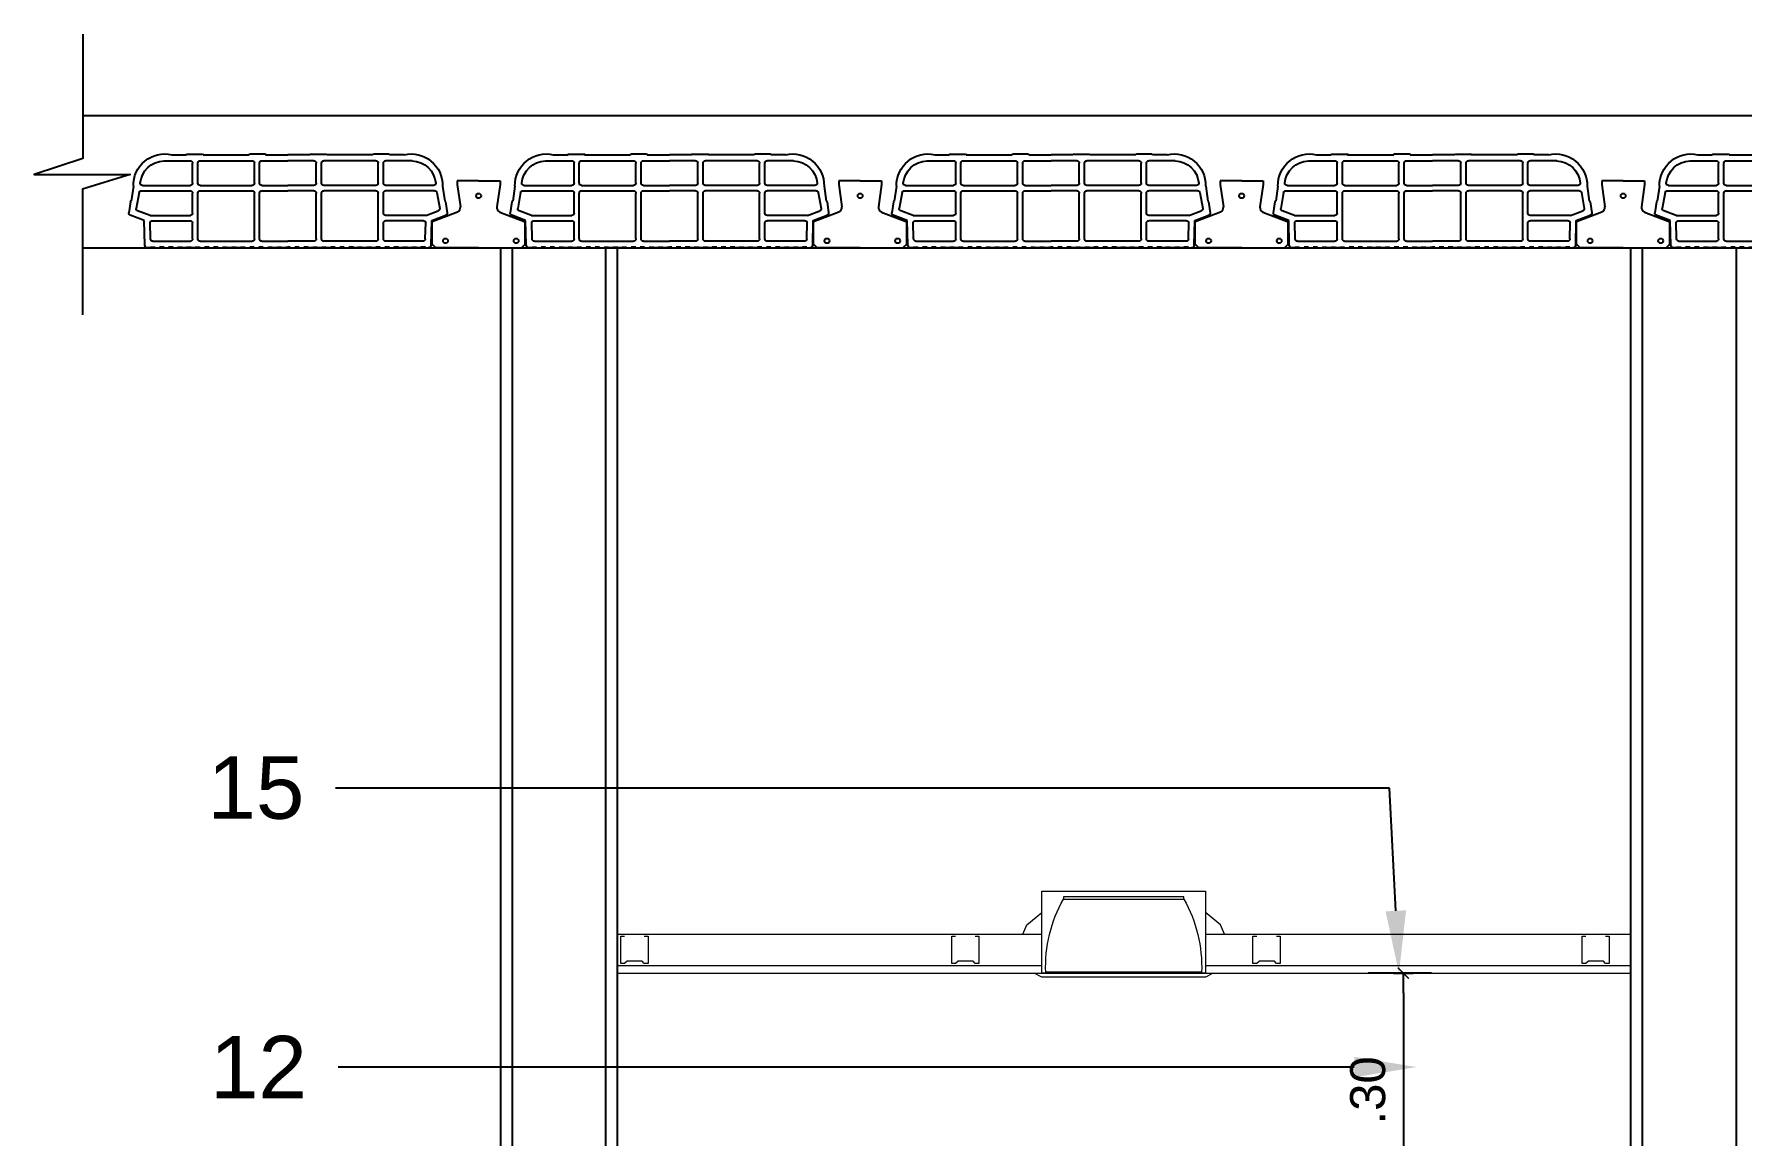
# Model space of a CAD drawing. Header units: metres. Extents: x 198 to 412, y -54 to 17.
# Drawn here: x 263.607 to 265.798, y 7.856 to 9.269 of the extents above; entities that cross this region are included whole.
import ezdxf
from ezdxf import colors
from ezdxf.entities.mleader import LeaderData, LeaderLine
from ezdxf.math import Vec2, Vec3

# ---------------------------------------------------------------- set-up
doc = ezdxf.new("R2010")
doc.units = ezdxf.units.M
doc.header["$LTSCALE"] = 10
for name, color, linetype in [('02', 2, 'Continuous'), ('02-LH ladrillo hueco 02', 1, 'Continuous'), ('1_MUROS', 6, 'Continuous'), ('A-MUROS', 6, 'Continuous'), ('A-TEXTOS', 2, 'Continuous'), ('Corte t', 2, 'Continuous'), ('Losa rap sapito', 251, 'Continuous'), ('piso', 1, 'Continuous'), ('TCOTA', 1, 'Continuous')]:
    doc.layers.add(name, color=color, linetype=linetype)
doc.layers.add('A-Cielorraso', color=1, linetype='Continuous', lineweight=5)
doc.styles.add('ARIAL', font='arial.ttf')
doc.dimstyles.new('ST-COTA-25', dxfattribs={"dimscale": 0.25, "dimtxt": 0.18, "dimasz": 0.1, "dimexe": 0.18, "dimexo": 0.0625, "dimgap": 0.09, "dimtad": 1, "dimzin": 4, "dimdsep": 46, "dimtxsty": 'ARIAL', "dimblk1": 'COTA_N', "dimblk2": 'COTA_N', "dimsah": 1, "dimcen": 0.09, "dimclrd": 8, "dimclre": 8, "dimclrt": 1, "dimadec": 0, "dimazin": 0, "dimtfac": 1, "dimtix": 1, "dimtmove": 0, "dimatfit": 3, "dimldrblk": 'COTA_N', "dimfxl": 0.18, "dimtolj": 1, "dimtzin": 0, "dimarcsym": 0})

# ---------------------------------------------------------------- blocks, each defined once
blk = doc.blocks.new('top II')
for p, q in [((-0.1294, -0.055), (-0.1243, -0.0428)), ((-0.1243, -0.0428), (-0.105, -0.0272)), ((0.1243, -0.0428), (0.105, -0.0272)), ((0.1294, -0.055), (0.1243, -0.0428))]:
    blk.add_line(p, q)
for points in [[(-0.105, 0), (0.105, 0), (0.105, -0.105), (-0.105, -0.105)], [(-0.0771, -0.01), (0.0773, -0.01), (0.0773, -0.0069), (-0.0771, -0.0069)], [(-0.115, -0.105), (0.115, -0.105), (0.105, -0.11), (-0.105, -0.11), (-0.115, -0.105)]]:
    blk.add_lwpolyline(points, close=True)
blk.add_lwpolyline([(0.1, -0.1038), (-0.1, -0.1038, -0.138928), (-0.0771, -0.01), (0.0771, -0.01, -0.138928), (0.1, -0.1038, 52.020742)], format="xyb")
blk = doc.blocks.new('VIGUETA NUEVA')
at = {"layer": '02'}
for p, q in [((852.3054, 1549.6661), (852.2767, 1549.6661)), ((852.2767, 1549.6661), (852.2767, 1549.6611)), ((852.2767, 1549.6611), (852.2809, 1549.6312)), ((852.3054, 1549.6661), (852.3342, 1549.6661)), ((852.3342, 1549.6611), (852.3299, 1549.6312)), ((852.3342, 1549.6661), (852.3342, 1549.6611)), ((852.2769, 1549.6243), (852.2429, 1549.6111)), ((852.2429, 1549.5811), (852.2429, 1549.6111)), ((852.3339, 1549.6243), (852.3679, 1549.6111)), ((852.3679, 1549.5811), (852.3679, 1549.6111)), ((852.2429, 1549.5811), (852.2479, 1549.5761)), ((852.3054, 1549.5761), (852.2479, 1549.5761)), ((852.3054, 1549.5761), (852.3629, 1549.5761)), ((852.3679, 1549.5811), (852.3629, 1549.5761))]:
    blk.add_line(p, q, dxfattribs=at)
for centre, start, end in [((852.2739, 1549.6307), 294.8533, 4.4381), ((852.3369, 1549.6307), 175.5619, 245.1467)]:
    blk.add_arc(centre, 0.00704, start, end, dxfattribs=at)
blk = doc.blocks.new('VIGUETA NUEVA1')
at = {"layer": 'piso'}
for centre in [(0, -0.02), (-0.0444, -0.0805), (0.0504, -0.0805)]:
    blk.add_circle(centre, 0.00324, dxfattribs=at)
at = {"layer": '1_MUROS'}
blk.add_blockref('VIGUETA NUEVA', (-852.3054, -1549.6661), dxfattribs=at)
blk = doc.blocks.new('Losa rap zapito')
at = {"layer": 'Losa rap sapito'}
for p, q in [((283.7711, -291.7719), (283.8051, -291.7719)), ((283.7813, -291.7641), (283.8003, -291.7641)), ((283.8012, -291.7632), (283.8205, -291.7632)), ((283.808, -291.8006), (283.808, -291.7747)), ((283.8147, -291.8006), (283.8147, -291.7747)), ((283.8176, -291.7719), (283.8844, -291.7719)), ((283.8215, -291.7641), (283.8806, -291.7641)), ((283.9008, -291.7632), (283.8815, -291.7632)), ((283.8873, -291.8006), (283.8873, -291.7747)), ((283.8941, -291.8006), (283.8941, -291.7747)), ((283.897, -291.7719), (283.9304, -291.7719)), ((283.9018, -291.7641), (283.9304, -291.7641)), ((283.959, -291.7641), (283.9304, -291.7641)), ((283.9638, -291.7719), (283.9304, -291.7719)), ((283.9599, -291.7632), (283.9792, -291.7632)), ((283.9667, -291.8006), (283.9667, -291.7747)), ((283.9734, -291.8006), (283.9734, -291.7747)), ((284.0431, -291.7719), (283.9763, -291.7719)), ((284.0393, -291.7641), (283.9802, -291.7641)), ((284.0595, -291.7632), (284.0402, -291.7632)), ((284.046, -291.8006), (284.046, -291.7747)), ((284.0527, -291.8006), (284.0527, -291.7747)), ((284.0896, -291.7719), (284.0556, -291.7719)), ((284.0795, -291.7641), (284.0605, -291.7641)), ((283.7282, -291.8243), (283.7262, -291.8386)), ((283.732, -291.8042), (283.7293, -291.8235)), ((283.7394, -291.8124), (283.7357, -291.8329)), ((283.7422, -291.8103), (283.8051, -291.8103)), ((283.7437, -291.8035), (283.8051, -291.8035)), ((283.7534, -291.8103), (283.8051, -291.8103)), ((283.808, -291.8391), (283.808, -291.8132)), ((283.8147, -291.8721), (283.8147, -291.8132)), ((283.8176, -291.8035), (283.8844, -291.8035)), ((283.8176, -291.8103), (283.8844, -291.8103)), ((283.8873, -291.8721), (283.8873, -291.8132)), ((283.8941, -291.8721), (283.8941, -291.8132)), ((283.897, -291.8035), (283.9304, -291.8035)), ((283.897, -291.8103), (283.9304, -291.8103)), ((283.9638, -291.8035), (283.9304, -291.8035)), ((283.9638, -291.8103), (283.9304, -291.8103)), ((283.9667, -291.8721), (283.9667, -291.8132)), ((283.9734, -291.8721), (283.9734, -291.8132)), ((284.0431, -291.8035), (283.9763, -291.8035)), ((284.0431, -291.8103), (283.9763, -291.8103)), ((284.046, -291.8721), (284.046, -291.8132)), ((284.0527, -291.8391), (284.0527, -291.8132)), ((284.117, -291.8035), (284.0556, -291.8035)), ((284.1186, -291.8103), (284.0556, -291.8103)), ((284.1073, -291.8103), (284.0556, -291.8103)), ((284.1214, -291.8124), (284.125, -291.8329)), ((284.1287, -291.8042), (284.1314, -291.8235)), ((284.1325, -291.8243), (284.1346, -291.8386)), ((283.7459, -291.8484), (283.728, -291.8417)), ((283.7534, -291.842), (283.7376, -291.836)), ((283.7534, -291.842), (283.8051, -291.842)), ((284.1073, -291.842), (284.0556, -291.842)), ((284.1073, -291.842), (284.1232, -291.836)), ((284.1149, -291.8484), (284.1327, -291.8417)), ((283.7466, -291.8799), (283.7459, -291.8484)), ((283.7542, -291.8721), (283.7536, -291.851)), ((283.7565, -291.8487), (283.8051, -291.8487)), ((283.808, -291.8721), (283.808, -291.8516)), ((284.0527, -291.8721), (284.0527, -291.8516)), ((284.1043, -291.8487), (284.0556, -291.8487)), ((284.1066, -291.8721), (284.1071, -291.851)), ((284.1141, -291.8799), (284.1149, -291.8484)), ((283.7541, -291.8836), (283.7504, -291.8836)), ((283.7541, -291.8836), (283.7516, -291.8836)), ((283.7541, -291.8836), (283.7516, -291.8836)), ((283.7541, -291.8836), (283.7541, -291.8827)), ((283.7541, -291.8827), (283.7598, -291.8827)), ((283.7571, -291.8749), (283.8051, -291.8749)), ((283.7598, -291.8836), (283.7598, -291.8827)), ((283.7598, -291.8836), (283.7656, -291.8836)), ((283.7714, -291.8827), (283.7656, -291.8827)), ((283.7656, -291.8836), (283.7656, -291.8827)), ((283.7714, -291.8836), (283.7714, -291.8827)), ((283.7714, -291.8836), (283.7772, -291.8836)), ((283.7772, -291.8836), (283.7772, -291.8827)), ((283.783, -291.8827), (283.7772, -291.8827)), ((283.783, -291.8836), (283.783, -291.8827)), ((283.783, -291.8836), (283.7887, -291.8836)), ((283.7887, -291.8836), (283.7887, -291.8827)), ((283.7887, -291.8827), (283.7945, -291.8827)), ((283.7945, -291.8836), (283.7945, -291.8827)), ((283.8003, -291.8836), (283.7945, -291.8836)), ((283.8003, -291.8827), (283.8061, -291.8827)), ((283.8003, -291.8836), (283.8003, -291.8827)), ((283.8061, -291.8836), (283.8061, -291.8827)), ((283.8119, -291.8836), (283.8061, -291.8836)), ((283.8119, -291.8827), (283.8176, -291.8827)), ((283.8119, -291.8836), (283.8119, -291.8827)), ((283.8119, -291.8827), (283.8176, -291.8827)), ((283.8176, -291.8749), (283.8844, -291.8749)), ((283.8176, -291.8836), (283.8176, -291.8827)), ((283.8176, -291.8836), (283.8234, -291.8836)), ((283.8292, -291.8827), (283.8234, -291.8827)), ((283.8234, -291.8836), (283.8234, -291.8827)), ((283.8292, -291.8836), (283.8292, -291.8827)), ((283.8292, -291.8836), (283.835, -291.8836)), ((283.835, -291.8836), (283.835, -291.8827)), ((283.8408, -291.8827), (283.835, -291.8827)), ((283.8408, -291.8836), (283.8408, -291.8827)), ((283.8408, -291.8836), (283.8465, -291.8836)), ((283.8465, -291.8836), (283.8465, -291.8827)), ((283.8465, -291.8827), (283.8523, -291.8827)), ((283.8523, -291.8836), (283.8523, -291.8827)), ((283.8581, -291.8836), (283.8523, -291.8836)), ((283.8581, -291.8827), (283.8639, -291.8827)), ((283.8581, -291.8836), (283.8581, -291.8827)), ((283.8639, -291.8836), (283.8639, -291.8827)), ((283.8697, -291.8836), (283.8639, -291.8836)), ((283.8697, -291.8827), (283.8755, -291.8827)), ((283.8697, -291.8836), (283.8697, -291.8827)), ((283.8697, -291.8827), (283.8755, -291.8827)), ((283.8755, -291.8836), (283.8755, -291.8827)), ((283.8755, -291.8836), (283.8812, -291.8836)), ((283.887, -291.8827), (283.8812, -291.8827)), ((283.8812, -291.8836), (283.8812, -291.8827)), ((283.887, -291.8836), (283.887, -291.8827)), ((283.887, -291.8836), (283.8928, -291.8836)), ((283.8928, -291.8836), (283.8928, -291.8827)), ((283.8986, -291.8827), (283.8928, -291.8827)), ((283.897, -291.8749), (283.9304, -291.8749)), ((283.8986, -291.8836), (283.8986, -291.8827)), ((283.8986, -291.8836), (283.9044, -291.8836)), ((283.9044, -291.8836), (283.9044, -291.8827)), ((283.9044, -291.8827), (283.9101, -291.8827)), ((283.9101, -291.8836), (283.9101, -291.8827)), ((283.9159, -291.8836), (283.9101, -291.8836)), ((283.9159, -291.8827), (283.9217, -291.8827)), ((283.9159, -291.8836), (283.9159, -291.8827)), ((283.9217, -291.8836), (283.9217, -291.8827)), ((283.9275, -291.8836), (283.9217, -291.8836)), ((283.9275, -291.8836), (283.9275, -291.8827)), ((283.9275, -291.8827), (283.9304, -291.8827)), ((283.9638, -291.8749), (283.9304, -291.8749)), ((283.9333, -291.8827), (283.9304, -291.8827)), ((283.9333, -291.8836), (283.9333, -291.8827)), ((283.9333, -291.8836), (283.939, -291.8836)), ((283.9448, -291.8827), (283.939, -291.8827)), ((283.939, -291.8836), (283.939, -291.8827)), ((283.9448, -291.8836), (283.9448, -291.8827)), ((283.9448, -291.8836), (283.9506, -291.8836)), ((283.9506, -291.8836), (283.9506, -291.8827)), ((283.9564, -291.8827), (283.9506, -291.8827)), ((283.9564, -291.8836), (283.9564, -291.8827)), ((283.9622, -291.8836), (283.9564, -291.8836)), ((283.9622, -291.8836), (283.9622, -291.8827)), ((283.9622, -291.8827), (283.9679, -291.8827)), ((283.9679, -291.8836), (283.9679, -291.8827)), ((283.9737, -291.8836), (283.9679, -291.8836)), ((283.9737, -291.8827), (283.9795, -291.8827)), ((283.9737, -291.8836), (283.9737, -291.8827)), ((284.0431, -291.8749), (283.9763, -291.8749)), ((283.9795, -291.8836), (283.9795, -291.8827)), ((283.9853, -291.8836), (283.9795, -291.8836)), ((283.9911, -291.8827), (283.9853, -291.8827)), ((283.9853, -291.8836), (283.9853, -291.8827)), ((283.9911, -291.8827), (283.9853, -291.8827)), ((283.9911, -291.8836), (283.9911, -291.8827)), ((283.9911, -291.8836), (283.9968, -291.8836)), ((284.0026, -291.8827), (283.9968, -291.8827)), ((283.9968, -291.8836), (283.9968, -291.8827)), ((284.0026, -291.8836), (284.0026, -291.8827)), ((284.0026, -291.8836), (284.0084, -291.8836)), ((284.0084, -291.8836), (284.0084, -291.8827)), ((284.0142, -291.8827), (284.0084, -291.8827)), ((284.0142, -291.8836), (284.0142, -291.8827)), ((284.02, -291.8836), (284.0142, -291.8836)), ((284.02, -291.8836), (284.02, -291.8827)), ((284.02, -291.8827), (284.0258, -291.8827)), ((284.0258, -291.8836), (284.0258, -291.8827)), ((284.0315, -291.8836), (284.0258, -291.8836)), ((284.0315, -291.8827), (284.0373, -291.8827)), ((284.0315, -291.8836), (284.0315, -291.8827)), ((284.0373, -291.8836), (284.0373, -291.8827)), ((284.0431, -291.8836), (284.0373, -291.8836)), ((284.0489, -291.8827), (284.0431, -291.8827)), ((284.0431, -291.8836), (284.0431, -291.8827)), ((284.0489, -291.8827), (284.0431, -291.8827)), ((284.0489, -291.8836), (284.0489, -291.8827)), ((284.0489, -291.8836), (284.0547, -291.8836)), ((284.0604, -291.8827), (284.0547, -291.8827)), ((284.0547, -291.8836), (284.0547, -291.8827)), ((284.1037, -291.8749), (284.0556, -291.8749)), ((284.0604, -291.8836), (284.0604, -291.8827)), ((284.0604, -291.8836), (284.0662, -291.8836)), ((284.0662, -291.8836), (284.0662, -291.8827)), ((284.072, -291.8827), (284.0662, -291.8827)), ((284.072, -291.8836), (284.072, -291.8827)), ((284.0778, -291.8836), (284.072, -291.8836)), ((284.0778, -291.8836), (284.0778, -291.8827)), ((284.0778, -291.8827), (284.0836, -291.8827)), ((284.0836, -291.8836), (284.0836, -291.8827)), ((284.0893, -291.8836), (284.0836, -291.8836)), ((284.0893, -291.8827), (284.0951, -291.8827)), ((284.0893, -291.8836), (284.0893, -291.8827)), ((284.0951, -291.8836), (284.0951, -291.8827)), ((284.1009, -291.8836), (284.0951, -291.8836)), ((284.1009, -291.8836), (284.1009, -291.8827)), ((284.1067, -291.8827), (284.1009, -291.8827)), ((284.1067, -291.8836), (284.1067, -291.8827)), ((284.1067, -291.8836), (284.1092, -291.8836)), ((284.1067, -291.8836), (284.1092, -291.8836)), ((284.1067, -291.8836), (284.1103, -291.8836))]:
    blk.add_line(p, q, dxfattribs=at)
for centre, radius, start, end in [((283.7724, -291.8035), 0.0404, 77.2971, 181.0135), ((283.7724, -291.8035), 0.0317, 92.259, 174.7894), ((283.8012, -291.7641), 0.000963, 90, 180), ((283.8051, -291.7747), 0.00289, 0, 90), ((283.8176, -291.7747), 0.00289, 90, 180), ((283.8205, -291.7641), 0.000963, 0, 90), ((283.8815, -291.7641), 0.000963, 90, 180), ((283.8844, -291.7747), 0.00289, 0, 90), ((283.897, -291.7747), 0.00289, 90, 180), ((283.9008, -291.7641), 0.000963, 0, 90), ((283.9599, -291.7641), 0.000963, 90, 180), ((283.9638, -291.7747), 0.00289, 0, 90), ((283.9763, -291.7747), 0.00289, 90, 180), ((283.9792, -291.7641), 0.000963, 0, 90), ((284.0402, -291.7641), 0.000963, 90, 180), ((284.0431, -291.7747), 0.00289, 0, 90), ((284.0556, -291.7747), 0.00289, 90, 180), ((284.0595, -291.7641), 0.000963, 0, 90), ((284.0883, -291.8035), 0.0404, 358.9865, 102.7029), ((284.0883, -291.8035), 0.0317, 5.2106, 87.741), ((283.7437, -291.8006), 0.00289, 180.2316, 270), ((283.8051, -291.8006), 0.00289, 270, 0), ((283.8176, -291.8006), 0.00289, 180, 270), ((283.8844, -291.8006), 0.00289, 270, 0), ((283.897, -291.8006), 0.00289, 180, 270), ((283.9638, -291.8006), 0.00289, 270, 0), ((283.9763, -291.8006), 0.00289, 180, 270), ((284.0431, -291.8006), 0.00289, 270, 0), ((284.0556, -291.8006), 0.00289, 180, 270), ((284.117, -291.8006), 0.00289, 270, 359.7684), ((283.7292, -291.8244), 0.000963, 81.8699, 171.8699), ((283.7422, -291.8132), 0.00289, 90, 165.2593), ((283.8051, -291.8132), 0.00289, 0, 90), ((283.8176, -291.8132), 0.00289, 90, 180), ((283.8844, -291.8132), 0.00289, 0, 90), ((283.897, -291.8132), 0.00289, 90, 180), ((283.9638, -291.8132), 0.00289, 0, 90), ((283.9763, -291.8132), 0.00289, 90, 180), ((284.0431, -291.8132), 0.00289, 0, 90), ((284.0556, -291.8132), 0.00289, 90, 180), ((284.1186, -291.8132), 0.00289, 14.7407, 90), ((284.1316, -291.8244), 0.000963, 8.1301, 98.1301), ((283.729, -291.839), 0.00289, 171.8699, 249.444), ((283.7386, -291.8333), 0.00289, 171.8699, 249.444), ((283.8051, -291.8391), 0.00289, 270, 0), ((284.0556, -291.8391), 0.00289, 180, 270), ((284.1222, -291.8333), 0.00289, 290.556, 8.1301), ((284.1317, -291.839), 0.00289, 290.556, 8.1301), ((283.7565, -291.8516), 0.00289, 90, 168.5947), ((283.8051, -291.8516), 0.00289, 0, 90), ((284.0556, -291.8516), 0.00289, 90, 180), ((284.1043, -291.8516), 0.00289, 11.4053, 90), ((283.7505, -291.8797), 0.0039, 182.4799, 268.1248), ((283.7571, -291.8721), 0.00289, 180, 271.41), ((283.8051, -291.8721), 0.00289, 270, 0), ((283.8176, -291.8721), 0.00289, 180, 270), ((283.8844, -291.8721), 0.00289, 270, 0), ((283.897, -291.8721), 0.00289, 180, 270), ((283.9638, -291.8721), 0.00289, 270, 0), ((283.9763, -291.8721), 0.00289, 180, 270), ((284.0431, -291.8721), 0.00289, 270, 0), ((284.0556, -291.8721), 0.00289, 180, 270), ((284.1037, -291.8721), 0.00289, 268.59, 0), ((284.1102, -291.8797), 0.0039, 271.8752, 357.5201)]:
    blk.add_arc(centre, radius, start, end, dxfattribs=at)
blk = doc.blocks.new('COTA_N')
for p, q in [((-1, 0), (0, 0)), ((0, 0.5), (0, -0.5))]:
    blk.add_line(p, q)
at = {"color": 3, "const_width": 0.065}
blk.add_lwpolyline([(0.141, 0.141), (0.283, 0.283), (0, 0), (-0.141, -0.141), (-0.283, -0.283)], dxfattribs=at)
blk = doc.blocks.new('*D296')
at = {"layer": 'Defpoints', "color": 0, "transparency": 16777216}
for p in [(265.4155, 8.0646), (265.3639, 7.7641), (265.4155, 7.7641, 0)]:
    blk.add_point(p, dxfattribs=at)
at = {"layer": 'TCOTA', "color": 8, "lineweight": -2, "transparency": 16777216}
for p, q in [((265.3999, 8.0646), (265.3189, 8.0646)), ((265.3639, 8.0396), (265.3639, 7.7891)), ((265.3999, 7.7641), (265.3189, 7.7641))]:
    blk.add_line(p, q, dxfattribs=at)
at = {"layer": 'TCOTA', "color": 8, "lineweight": -2, "transparency": 16777216, "xscale": 0.025, "yscale": 0.025, "zscale": 0.025}
for p, rotation in [((265.3639, 8.0646), 90), ((265.3639, 7.7641), 270)]:
    blk.add_blockref('COTA_N', p, dxfattribs=dict(at, rotation=rotation))
at = {"layer": 'TCOTA', "color": 1, "transparency": 16777216, "insert": (265.3184, 7.9143), "char_height": 0.045, "attachment_point": 5, "rotation": 90, "style": 'ARIAL'}
blk.add_mtext('\\A1;.30', dxfattribs=at)

msp = doc.modelspace()

# ---------------------------------------------------------------- linework, layer by layer
at = {"color": 5}
for p, q in [((263.6699, 9.1646), (267.7382, 9.1646)), ((263.6693, 8.9946), (267.7376, 8.9946))]:
    msp.add_line(p, q, dxfattribs=at)
at = {"layer": '02', "color": 3, "elevation": 0}
msp.add_lwpolyline([(263.6699, 9.2687), (263.6699, 9.1094), (263.6074, 9.0886), (263.7307, 9.0886), (263.6693, 9.0701), (263.6693, 8.909)], dxfattribs=at)
at = {"layer": '02-LH ladrillo hueco 02'}
for p, q in [((264.3557, 5.5946), (264.3557, 8.9946)), ((265.6557, 5.5946), (265.6557, 8.9946))]:
    msp.add_line(p, q, dxfattribs=at)
msp.add_lwpolyline([(264.2057, 8.9946), (264.2057, 5.5946)], dxfattribs=at)
at = {"layer": 'A-Cielorraso', "linetype": 'Continuous'}
for p, q in [((264.8807, 8.1268), (264.9001, 8.1424)), ((264.8807, 8.1268), (264.9001, 8.1424)), ((264.8807, 8.1268), (264.9001, 8.1424)), ((264.8807, 8.1268), (264.9001, 8.1424)), ((264.8807, 8.1268), (264.9001, 8.1424)), ((264.8807, 8.1268), (264.9001, 8.1424)), ((264.8807, 8.1268), (264.9001, 8.1424)), ((264.8807, 8.1268), (264.9001, 8.1424)), ((264.8807, 8.1268), (264.9001, 8.1424)), ((264.8807, 8.1268), (264.9001, 8.1424)), ((264.8807, 8.1268), (264.9001, 8.1424)), ((264.8807, 8.1268), (264.9001, 8.1424)), ((264.8807, 8.1268), (264.9001, 8.1424)), ((264.8807, 8.1268), (264.9001, 8.1424)), ((264.8807, 8.1268), (264.9001, 8.1424)), ((264.8807, 8.1268), (264.9001, 8.1424)), ((265.1294, 8.1268), (265.1101, 8.1424)), ((265.1294, 8.1268), (265.1101, 8.1424)), ((265.1294, 8.1268), (265.1101, 8.1424)), ((265.1294, 8.1268), (265.1101, 8.1424)), ((265.1294, 8.1268), (265.1101, 8.1424)), ((265.1294, 8.1268), (265.1101, 8.1424)), ((265.1294, 8.1268), (265.1101, 8.1424)), ((265.1294, 8.1268), (265.1101, 8.1424)), ((265.1294, 8.1268), (265.1101, 8.1424)), ((265.1294, 8.1268), (265.1101, 8.1424)), ((265.1294, 8.1268), (265.1101, 8.1424)), ((265.1294, 8.1268), (265.1101, 8.1424)), ((265.1294, 8.1268), (265.1101, 8.1424)), ((265.1294, 8.1268), (265.1101, 8.1424)), ((265.1294, 8.1268), (265.1101, 8.1424)), ((265.1294, 8.1268), (265.1101, 8.1424)), ((264.3557, 8.1146, 0), (264.9001, 8.1146)), ((264.8757, 8.1146), (264.8807, 8.1268)), ((264.8757, 8.1146), (264.8807, 8.1268)), ((264.8757, 8.1146), (264.8807, 8.1268)), ((264.8757, 8.1146), (264.8807, 8.1268)), ((264.8757, 8.1146), (264.8807, 8.1268)), ((264.8757, 8.1146), (264.8807, 8.1268)), ((264.8757, 8.1146), (264.8807, 8.1268)), ((264.8757, 8.1146), (264.8807, 8.1268)), ((264.8757, 8.1146), (264.8807, 8.1268)), ((264.8757, 8.1146), (264.8807, 8.1268)), ((264.8757, 8.1146), (264.8807, 8.1268)), ((264.8757, 8.1146), (264.8807, 8.1268)), ((264.8757, 8.1146), (264.8807, 8.1268)), ((264.8757, 8.1146), (264.8807, 8.1268)), ((264.8757, 8.1146), (264.8807, 8.1268)), ((264.8757, 8.1146), (264.8807, 8.1268)), ((265.1101, 8.1146), (265.6557, 8.1146)), ((265.1345, 8.1146), (265.1294, 8.1268)), ((265.1345, 8.1146), (265.1294, 8.1268)), ((265.1345, 8.1146), (265.1294, 8.1268)), ((265.1345, 8.1146), (265.1294, 8.1268)), ((265.1345, 8.1146), (265.1294, 8.1268)), ((265.1345, 8.1146), (265.1294, 8.1268)), ((265.1345, 8.1146), (265.1294, 8.1268)), ((265.1345, 8.1146), (265.1294, 8.1268)), ((265.1345, 8.1146), (265.1294, 8.1268)), ((265.1345, 8.1146), (265.1294, 8.1268)), ((265.1345, 8.1146), (265.1294, 8.1268)), ((265.1345, 8.1146), (265.1294, 8.1268)), ((265.1345, 8.1146), (265.1294, 8.1268)), ((265.1345, 8.1146), (265.1294, 8.1268)), ((265.1345, 8.1146), (265.1294, 8.1268)), ((265.1345, 8.1146), (265.1294, 8.1268))]:
    msp.add_line(p, q, dxfattribs=at)
at = {"layer": 'A-Cielorraso', "color": 2, "linetype": 'Continuous'}
for p, q in [((264.3557, 8.0746, 0), (264.9001, 8.0746)), ((264.3557, 8.0646, 0), (264.9171, 8.0646)), ((265.1101, 8.0746), (265.6557, 8.0746)), ((265.1101, 8.0646), (265.6557, 8.0646))]:
    msp.add_line(p, q, dxfattribs=at)
at = {"layer": 'A-Cielorraso', "linetype": 'Continuous'}
for points in [[(264.9001, 8.1696), (265.1101, 8.1696), (265.1101, 8.0646), (264.9001, 8.0646)], [(264.9001, 8.1696), (265.1101, 8.1696), (265.1101, 8.0646), (264.9001, 8.0646)], [(264.9001, 8.1696), (265.1101, 8.1696), (265.1101, 8.0646), (264.9001, 8.0646)], [(264.9001, 8.1696), (265.1101, 8.1696), (265.1101, 8.0646), (264.9001, 8.0646)], [(264.9001, 8.1696), (265.1101, 8.1696), (265.1101, 8.0646), (264.9001, 8.0646)], [(264.9001, 8.1696), (265.1101, 8.1696), (265.1101, 8.0646), (264.9001, 8.0646)], [(264.9001, 8.1696), (265.1101, 8.1696), (265.1101, 8.0646), (264.9001, 8.0646)], [(264.9001, 8.1696), (265.1101, 8.1696), (265.1101, 8.0646), (264.9001, 8.0646)], [(264.9001, 8.1696), (265.1101, 8.1696), (265.1101, 8.0646), (264.9001, 8.0646)], [(264.9001, 8.1696), (265.1101, 8.1696), (265.1101, 8.0646), (264.9001, 8.0646)], [(264.9001, 8.1696), (265.1101, 8.1696), (265.1101, 8.0646), (264.9001, 8.0646)], [(264.9001, 8.1696), (265.1101, 8.1696), (265.1101, 8.0646), (264.9001, 8.0646)], [(264.9001, 8.1696), (265.1101, 8.1696), (265.1101, 8.0646), (264.9001, 8.0646)], [(264.9001, 8.1696), (265.1101, 8.1696), (265.1101, 8.0646), (264.9001, 8.0646)], [(264.9001, 8.1696), (265.1101, 8.1696), (265.1101, 8.0646), (264.9001, 8.0646)], [(264.9001, 8.1696), (265.1101, 8.1696), (265.1101, 8.0646), (264.9001, 8.0646)], [(264.928, 8.1596), (265.0823, 8.1596), (265.0823, 8.1627), (264.928, 8.1627)], [(264.928, 8.1596), (265.0823, 8.1596), (265.0823, 8.1627), (264.928, 8.1627)], [(264.928, 8.1596), (265.0823, 8.1596), (265.0823, 8.1627), (264.928, 8.1627)], [(264.928, 8.1596), (265.0823, 8.1596), (265.0823, 8.1627), (264.928, 8.1627)], [(264.928, 8.1596), (265.0823, 8.1596), (265.0823, 8.1627), (264.928, 8.1627)], [(264.928, 8.1596), (265.0823, 8.1596), (265.0823, 8.1627), (264.928, 8.1627)], [(264.928, 8.1596), (265.0823, 8.1596), (265.0823, 8.1627), (264.928, 8.1627)], [(264.928, 8.1596), (265.0823, 8.1596), (265.0823, 8.1627), (264.928, 8.1627)], [(264.928, 8.1596), (265.0823, 8.1596), (265.0823, 8.1627), (264.928, 8.1627)], [(264.928, 8.1596), (265.0823, 8.1596), (265.0823, 8.1627), (264.928, 8.1627)], [(264.928, 8.1596), (265.0823, 8.1596), (265.0823, 8.1627), (264.928, 8.1627)], [(264.928, 8.1596), (265.0823, 8.1596), (265.0823, 8.1627), (264.928, 8.1627)], [(264.928, 8.1596), (265.0823, 8.1596), (265.0823, 8.1627), (264.928, 8.1627)], [(264.928, 8.1596), (265.0823, 8.1596), (265.0823, 8.1627), (264.928, 8.1627)], [(264.928, 8.1596), (265.0823, 8.1596), (265.0823, 8.1627), (264.928, 8.1627)], [(264.928, 8.1596), (265.0823, 8.1596), (265.0823, 8.1627), (264.928, 8.1627)], [(264.8901, 8.0646), (265.1201, 8.0646), (265.1101, 8.0596), (264.9001, 8.0596), (264.8901, 8.0646)], [(264.8901, 8.0646), (265.1201, 8.0646), (265.1101, 8.0596), (264.9001, 8.0596), (264.8901, 8.0646)], [(264.8901, 8.0646), (265.1201, 8.0646), (265.1101, 8.0596), (264.9001, 8.0596), (264.8901, 8.0646)], [(264.8901, 8.0646), (265.1201, 8.0646), (265.1101, 8.0596), (264.9001, 8.0596), (264.8901, 8.0646)], [(264.8901, 8.0646), (265.1201, 8.0646), (265.1101, 8.0596), (264.9001, 8.0596), (264.8901, 8.0646)], [(264.8901, 8.0646), (265.1201, 8.0646), (265.1101, 8.0596), (264.9001, 8.0596), (264.8901, 8.0646)], [(264.8901, 8.0646), (265.1201, 8.0646), (265.1101, 8.0596), (264.9001, 8.0596), (264.8901, 8.0646)], [(264.8901, 8.0646), (265.1201, 8.0646), (265.1101, 8.0596), (264.9001, 8.0596), (264.8901, 8.0646)], [(264.8901, 8.0646), (265.1201, 8.0646), (265.1101, 8.0596), (264.9001, 8.0596), (264.8901, 8.0646)], [(264.8901, 8.0646), (265.1201, 8.0646), (265.1101, 8.0596), (264.9001, 8.0596), (264.8901, 8.0646)], [(264.8901, 8.0646), (265.1201, 8.0646), (265.1101, 8.0596), (264.9001, 8.0596), (264.8901, 8.0646)], [(264.8901, 8.0646), (265.1201, 8.0646), (265.1101, 8.0596), (264.9001, 8.0596), (264.8901, 8.0646)], [(264.8901, 8.0646), (265.1201, 8.0646), (265.1101, 8.0596), (264.9001, 8.0596), (264.8901, 8.0646)], [(264.8901, 8.0646), (265.1201, 8.0646), (265.1101, 8.0596), (264.9001, 8.0596), (264.8901, 8.0646)], [(264.8901, 8.0646), (265.1201, 8.0646), (265.1101, 8.0596), (264.9001, 8.0596), (264.8901, 8.0646)], [(264.8901, 8.0646), (265.1201, 8.0646), (265.1101, 8.0596), (264.9001, 8.0596), (264.8901, 8.0646)]]:
    msp.add_lwpolyline(points, close=True, dxfattribs=at)
msp.add_lwpolyline([(265.1051, 8.0658), (264.9051, 8.0658, -0.138928), (264.928, 8.1596), (265.0822, 8.1596, -0.138928), (265.1051, 8.0658, 52.020742)], format="xyb", dxfattribs=at)
msp.add_lwpolyline([(265.1051, 8.0658), (264.9051, 8.0658, -0.138928), (264.928, 8.1596), (265.0822, 8.1596, -0.138928), (265.1051, 8.0658, 52.020742)], format="xyb", dxfattribs=at)
msp.add_lwpolyline([(265.1051, 8.0658), (264.9051, 8.0658, -0.138928), (264.928, 8.1596), (265.0822, 8.1596, -0.138928), (265.1051, 8.0658, 52.020742)], format="xyb", dxfattribs=at)
msp.add_lwpolyline([(265.1051, 8.0658), (264.9051, 8.0658, -0.138928), (264.928, 8.1596), (265.0822, 8.1596, -0.138928), (265.1051, 8.0658, 52.020742)], format="xyb", dxfattribs=at)
msp.add_lwpolyline([(265.1051, 8.0658), (264.9051, 8.0658, -0.138928), (264.928, 8.1596), (265.0822, 8.1596, -0.138928), (265.1051, 8.0658, 52.020742)], format="xyb", dxfattribs=at)
msp.add_lwpolyline([(265.1051, 8.0658), (264.9051, 8.0658, -0.138928), (264.928, 8.1596), (265.0822, 8.1596, -0.138928), (265.1051, 8.0658, 52.020742)], format="xyb", dxfattribs=at)
msp.add_lwpolyline([(265.1051, 8.0658), (264.9051, 8.0658, -0.138928), (264.928, 8.1596), (265.0822, 8.1596, -0.138928), (265.1051, 8.0658, 52.020742)], format="xyb", dxfattribs=at)
msp.add_lwpolyline([(265.1051, 8.0658), (264.9051, 8.0658, -0.138928), (264.928, 8.1596), (265.0822, 8.1596, -0.138928), (265.1051, 8.0658, 52.020742)], format="xyb", dxfattribs=at)
msp.add_lwpolyline([(265.1051, 8.0658), (264.9051, 8.0658, -0.138928), (264.928, 8.1596), (265.0822, 8.1596, -0.138928), (265.1051, 8.0658, 52.020742)], format="xyb", dxfattribs=at)
msp.add_lwpolyline([(265.1051, 8.0658), (264.9051, 8.0658, -0.138928), (264.928, 8.1596), (265.0822, 8.1596, -0.138928), (265.1051, 8.0658, 52.020742)], format="xyb", dxfattribs=at)
msp.add_lwpolyline([(265.1051, 8.0658), (264.9051, 8.0658, -0.138928), (264.928, 8.1596), (265.0822, 8.1596, -0.138928), (265.1051, 8.0658, 52.020742)], format="xyb", dxfattribs=at)
msp.add_lwpolyline([(265.1051, 8.0658), (264.9051, 8.0658, -0.138928), (264.928, 8.1596), (265.0822, 8.1596, -0.138928), (265.1051, 8.0658, 52.020742)], format="xyb", dxfattribs=at)
msp.add_lwpolyline([(265.1051, 8.0658), (264.9051, 8.0658, -0.138928), (264.928, 8.1596), (265.0822, 8.1596, -0.138928), (265.1051, 8.0658, 52.020742)], format="xyb", dxfattribs=at)
msp.add_lwpolyline([(265.1051, 8.0658), (264.9051, 8.0658, -0.138928), (264.928, 8.1596), (265.0822, 8.1596, -0.138928), (265.1051, 8.0658, 52.020742)], format="xyb", dxfattribs=at)
msp.add_lwpolyline([(265.1051, 8.0658), (264.9051, 8.0658, -0.138928), (264.928, 8.1596), (265.0822, 8.1596, -0.138928), (265.1051, 8.0658, 52.020742)], format="xyb", dxfattribs=at)
msp.add_lwpolyline([(265.1051, 8.0658), (264.9051, 8.0658, -0.138928), (264.928, 8.1596), (265.0822, 8.1596, -0.138928), (265.1051, 8.0658, 52.020742)], format="xyb", dxfattribs=at)
for points in [[(264.3899, 8.1121), (264.3949, 8.1121), (264.3949, 8.0771), (264.3899, 8.0771), (264.3876, 8.08), (264.3682, 8.08), (264.3649, 8.0771), (264.3599, 8.0771), (264.3599, 8.1121), (264.3649, 8.1121)], [(264.8145, 8.1121), (264.8195, 8.1121), (264.8195, 8.0771), (264.8145, 8.0771), (264.8122, 8.08), (264.7928, 8.08), (264.7895, 8.0771), (264.7845, 8.0771), (264.7845, 8.1121), (264.7895, 8.1121)], [(265.201, 8.1121), (265.206, 8.1121), (265.206, 8.0771), (265.201, 8.0771), (265.1987, 8.08), (265.1793, 8.08), (265.176, 8.0771), (265.171, 8.0771), (265.171, 8.1121), (265.176, 8.1121)], [(265.6231, 8.1121), (265.6281, 8.1121), (265.6281, 8.0771), (265.6231, 8.0771), (265.6208, 8.08), (265.6014, 8.08), (265.5981, 8.0771), (265.5931, 8.0771), (265.5931, 8.1121), (265.5981, 8.1121)]]:
    msp.add_lwpolyline(points, dxfattribs=at)
at = {"layer": 'A-MUROS'}
for p, q in [((264.3407, 5.5946), (264.3407, 8.9946)), ((265.6707, 5.5946), (265.6707, 8.9946))]:
    msp.add_line(p, q, dxfattribs=at)
for points in [[(264.2207, 8.9946), (264.2207, 5.5946)], [(265.7907, 8.9946), (265.7907, 5.5946)]]:
    msp.add_lwpolyline(points, dxfattribs=at)

# ---------------------------------------------------------------- block references
at = {"layer": 'A-Cielorraso', "linetype": 'Continuous'}
msp.add_blockref('top II', (265.0051, 8.1696), dxfattribs=at)
at = {"layer": 'A-MUROS', "xscale": -1}
for p in [(547.8634, 300.8782), (548.3528, 300.8782), (548.8423, 300.8782), (549.3317, 300.8782), (549.8211, 300.8782)]:
    msp.add_blockref('Losa rap zapito', p, dxfattribs=at)
at = {"layer": 'Corte t', "xscale": 0.9559179682510148, "yscale": 0.9559179682510148, "zscale": 0.9559179682510148}
for p in [(264.1776, 9.0806), (264.667, 9.0806), (265.1565, 9.0806), (265.6459, 9.0806)]:
    msp.add_blockref('VIGUETA NUEVA1', p, dxfattribs=at)

# ---------------------------------------------------------------- dimensions: what is measured, and where the dimension line sits
at = {"layer": 'TCOTA'}
dim = msp.add_linear_dim(base=(265.3639, 7.7641), p1=(265.4155, 8.0646), p2=(265.4155, 7.7641, 0), angle=90, dimstyle='ST-COTA-25', dxfattribs=at)
dim.commit()
dim.dimension.update_dxf_attribs({"geometry": '*D296', "text_midpoint": (265.3184, 7.9143)})

# ---------------------------------------------------------------- leaders
at = {"layer": 'A-TEXTOS'}
ml = msp.add_multileader_mtext('Standard', dxfattribs=at)
ml.set_content('15', color=256, style='ARIAL')
ml.set_leader_properties(color=1)
ml.build(insert=Vec2(0, 0))
ml.multileader.update_dxf_attribs({"has_text_frame": 1, "dogleg_length": 41.7645, "arrow_head_size": 0.08, "scale": 0.02})
ctx = ml.context
ctx.base_point, ctx.scale, ctx.char_height, ctx.arrow_head_size, ctx.landing_gap_size, ctx.plane_origin = Vec3(263.8065, 8.3019, 0), 0.02, 0.08, 0.08, 0.04, Vec3(266.1013, 8.3219, 0)
ctx.text_align_type = 2
notes = []
notes.append((ctx, [(0, (1, 1, 0), (265.3462, 8.3019, 0), (-1, 0), 1.3521, [(0, [(265.3583, 8.0646, 0)], 0, [])])]))
ctx.mtext.insert, ctx.mtext.alignment, ctx.mtext.flow_direction = Vec3(263.9541, 8.3426, 0), 3, 5
ml = msp.add_multileader_mtext('Standard', dxfattribs=at)
ml.set_content('12', color=256, style='ARIAL')
ml.set_leader_properties(color=1)
ml.build(insert=Vec2(0, 0))
ml.multileader.update_dxf_attribs({"has_text_frame": 1, "arrow_head_size": 0.08, "scale": 0.02})
ctx = ml.context
ctx.base_point, ctx.scale, ctx.char_height, ctx.arrow_head_size, ctx.landing_gap_size, ctx.plane_origin = Vec3(263.8111, 7.9442, 0), 0.02, 0.08, 0.08, 0.04, Vec3(266.7343, 7.9442, 0)
ctx.text_align_type = 2
notes.append((ctx, [(0, (1, 1, 0), (264.1573, 7.9442, 0), (-1, 0), 0.16, [(0, [(265.3809, 7.9442, 0)], 0, [])])]))
ctx.mtext.insert, ctx.mtext.width, ctx.mtext.alignment, ctx.mtext.flow_direction = Vec3(263.9573, 7.9842, 0), 0.048722, 3, 5
for ctx, leaders in notes:
    for number, flags, end, landing, length, lines in leaders:
        leader = LeaderData()
        leader.index, (leader.has_last_leader_line, leader.has_dogleg_vector, leader.attachment_direction) = number, flags
        leader.last_leader_point, leader.dogleg_vector, leader.dogleg_length = Vec3(end), Vec3(landing), length
        for number, points, colour, breaks in lines:
            line = LeaderLine()
            line.index, line.vertices, line.color, line.breaks = number, Vec3.list(points), colors.encode_raw_color(colour), breaks
            leader.lines.append(line)
        ctx.leaders.append(leader)

doc.saveas('drawing.dxf')
